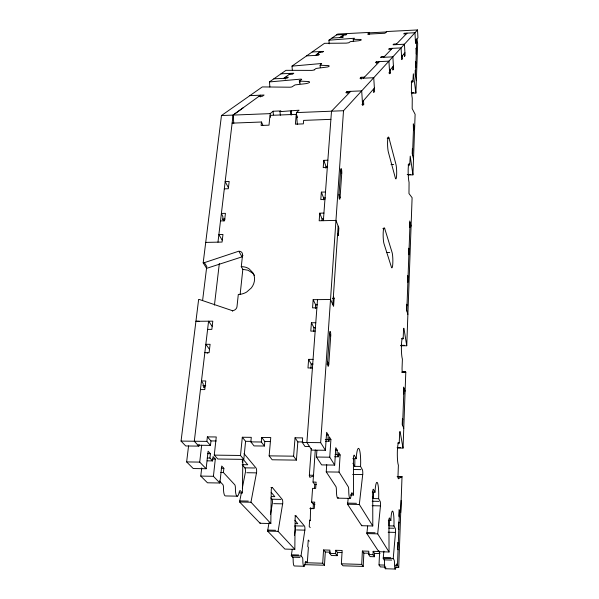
<?xml version="1.0" encoding="UTF-8"?>
<svg xmlns="http://www.w3.org/2000/svg" width="599" height="599" viewBox="0 0 599 599"><rect width="100%" height="100%" fill="white"/><g stroke="black" fill="none" stroke-linecap="round" stroke-linejoin="round"><path stroke-width="0.9" d="M378.838 550.661L378.815 551.701L389.036 551.986L388.931 520.059A3.549 0.479 -89.5 0 1 389.492 518.03L390.855 520.456L388.332 520.404M242.85 459.411L242.408 492.019A4.208 1.041 -87.9 0 1 242.348 492.91L239.428 492.857M395.527 567.38L398.732 567.478L396.583 564.048A3.474 0.442 -89.3 0 0 396.096 565.673A6.963 0.898 -89.3 0 1 395.115 568.953A6.963 0.898 -89.3 0 1 394.471 563.097A3.512 0.457 -89.3 0 0 394.149 560.155L393.236 558.425L395.565 531.785A3.452 0.449 -89.5 0 0 395.243 528.288L393.947 525.982A12.22 1.61 -89.5 0 0 392.869 511.374A12.22 1.61 -89.5 0 0 390.855 520.456M389.036 551.986L377.699 533.851L380.522 505.212A3.714 0.524 -89.5 0 0 380.163 501.393L378.643 498.69L378.718 496.159A13.171 1.909 -89.5 0 0 377.22 482.487A13.171 1.909 -89.5 0 0 375.004 492.198L372.279 492.146M378.643 498.69L373.282 498.578L373.379 494.302A13.163 1.962 -89.4 0 0 373.342 492.183M348.206 498.495L347.54 504.223L361.691 525.705L372.773 525.974L359.318 504.47L362.784 473.861A4.021 0.629 -89.5 0 0 362.358 469.653L360.553 466.434A14.294 2.284 -89.5 0 0 359.115 448.883A14.294 2.284 -89.5 0 0 356.218 458.699L352.818 458.654M398.732 567.478L402.011 476.826A3.257 0.412 -89.9 0 0 401.892 476.722L397.189 476.639M397.826 448.015L403.052 448.074L405.793 372.219A3.077 0.382 89.5 0 0 405.68 372.039L402.348 371.829A3.122 0.397 89.5 0 1 402.056 368.378L402.401 359.033A10.849 1.385 89.4 0 1 401.442 345.009A10.849 1.385 89.4 0 1 403.172 338.749L403.516 329.667A3.062 0.389 89.3 0 1 403.973 328.447L406.654 345.324A3.032 0.374 89.3 0 0 406.751 345.75L400.806 345.773M406.751 345.75L412.105 197.707L408.975 193.544L409.072 182.388A9.973 1.205 88.3 0 1 408.204 168.806A9.973 1.205 88.3 0 1 409.731 164.92L410.24 156.099L412.936 174.848L408.488 174.983M412.936 174.848L415.122 114.274L412.172 108.621L412.254 98.101A9.636 1.108 87.9 0 1 411.431 84.766A9.636 1.108 87.9 0 1 412.868 81.906L413.34 73.812L415.893 93.047L411.603 93.227M415.893 93.047L417.675 43.682L416.777 39.137L415.961 40.081L416.11 42.724L415.541 43.383L414.965 32.735L404.362 33.282L403.748 33.903L406.407 33.769M401.158 500.36L400.716 512.669L399.091 509.539L398.852 516.053L399.263 516.825M401.892 476.722L398.328 478.796A3.309 0.427 -89.8 0 1 398.021 475.321L398.395 465.153A11.486 1.483 -90 0 1 397.377 450.912A11.486 1.483 -90 0 1 399.234 443.08L399.608 433.189A3.235 0.419 89.9 0 1 400.102 431.594L402.947 447.693A3.22 0.404 89.9 0 0 403.052 448.074M399.496 510.326L397.474 565.471L395.699 565.419M402.61 425.455L403.981 388.122M406.811 310.926L410.06 222.296M412.531 154.961L413.624 125.191M415.421 76.23L416.777 39.137M385.816 567.088L380.402 566.924L379.025 564.924L379.609 551.514L373.155 551.335L373.005 554.674L374.42 556.733L370.1 556.613L368.655 554.547L368.812 551.215L362.38 551.035L361.706 564.408L363.204 566.407L342.995 565.793L341.37 563.801L342.141 550.474L335.754 550.294L335.56 553.611L337.222 555.67L331.412 555.505L329.712 553.446L329.922 550.137L323.565 549.957L322.696 563.24L324.456 565.239L304.299 564.632M374.42 556.733L374.57 553.416L373.155 551.335M385.778 568.181A6.956 0.943 -89.2 0 1 384.528 562.805A3.512 0.479 -89.2 0 0 384.191 559.863L383.218 558.388L383.892 551.11M363.204 566.407L363.863 553.117L362.38 551.035M309.234 541.189L308.253 540.051L307.789 546.632L308.403 547.336L307.317 562.783L305.992 561.36A3.422 0.666 -88.1 0 0 305.243 562.955A6.866 1.348 -88.1 0 1 303.715 566.175A6.866 1.348 -88.1 0 1 302.832 560.394A3.467 0.681 -88 0 0 302.39 557.482L301.042 555.775L304.928 529.538A3.399 0.674 -88.3 0 0 304.502 526.094L296.011 515.919L294.775 515.889M378.815 551.701L366.88 533.582L367.659 526.064M337.222 555.67L337.417 552.375L335.754 550.294M369.021 34.652L369.126 32.848L386.348 31.964M296.011 515.911A3.504 0.719 -88.3 0 0 295.135 517.903L294.835 549.358L278.086 531.35L282.743 503.182A3.661 0.794 -88.3 0 0 282.249 499.416L272.298 487.489L270.965 487.466M350.4 494.999L353.432 495.051L352.047 492.842A4.26 0.696 -89.2 0 0 351.269 494.602A8.566 1.415 -89.2 0 1 349.696 498.143A8.566 1.415 -89.2 0 1 348.738 490.581A4.328 0.719 -89.2 0 0 348.251 486.777L339.071 472.102L340.112 454.948L338.645 452.485L338.383 456.775L334.714 456.723M316.901 450.515L316.444 457.03L321.633 464.899L334.691 465.094L335.784 447.678L337.282 450.201L337.02 454.514L338.383 456.775M260.123 522.725L260.086 523.279L270.823 523.533L271.257 489.54A3.774 0.846 -88.3 0 1 272.298 487.489M324.456 565.239L325.302 552.031L323.565 549.957M325.482 441.231L329.031 441.268L327.945 439.471L328.245 435.031L326.62 432.313L325.422 450.283L311.892 450.111L306.883 442.519L317.5 299.627M338.315 497.597A8.543 1.49 -89.1 0 1 336.406 490.349A4.32 0.764 -89 0 0 335.897 486.553L326.245 471.9L326.717 464.689M329.031 441.268L329.323 436.843L330.903 439.501L329.757 457.209L334.691 465.094M330.708 335.949L328.806 364.057A3.422 0.636 90 0 1 327.99 366.094A3.422 0.636 90 0 1 327.608 361.699L329.532 333.493A3.347 0.621 89.7 0 1 330.154 331.382A3.347 0.621 89.7 0 1 330.723 333.995A3.347 0.621 89.7 0 1 330.708 335.949L329.532 333.493M332.827 304.666L338.143 226.115M340.075 197.588L341.737 173.148A3.1 0.547 88.3 0 0 341.393 168.918A3.1 0.547 88.3 0 0 340.689 170.131L339.012 194.645A3.152 0.562 88.5 0 0 339.356 198.905A3.152 0.562 88.5 0 0 340.082 197.58L339.012 194.645M333.373 296.572L334.13 298.295L333.583 306.366L330.521 299.493L313.172 299.672L312.551 307.864L316.893 307.819M325.422 450.283L320.66 442.668L343.512 110.718L417.518 29.95L417.945 37.789L415.399 40.725M270.823 523.533L251.011 502.232A4.036 0.966 -87.9 0 1 251.153 501.146L256.627 472.162A3.953 0.943 -88.3 0 0 256.058 468.021L244.227 453.84A4.103 1.018 -88.3 0 0 244.048 453.698M314.939 504.448L313.389 504.418L311.607 502.059L312.581 488.357L315.666 488.417L316.107 482.143L313.022 482.083L315.291 449.976M313.082 508.895L313.472 503.287M314.512 488.432L314.774 484.696M311.27 448.501L309.443 473.891A3.265 0.644 -88.9 0 0 309.855 477.321L313.711 475.876M323.363 220.687L331.502 111.197L350.7 91.347M309.556 446.569L305.026 446.517L302.308 442.466L302.652 437.891L295.052 437.809L293.592 456.183L296.408 460.122L272.186 459.777L269.138 455.854L270.763 437.555L261.726 437.457L261.306 442.002L264.406 446.03L254.051 445.911L250.854 441.882L251.288 437.345L242.31 437.248L240.491 455.472L243.8 459.381L217.819 459.014L214.262 455.12L216.261 436.971L207.381 436.881L206.865 441.381L210.474 445.386L210.975 440.924L207.381 436.881M313.067 359.348L308.627 359.355L307.976 367.958L312.423 367.958M315.785 322.734L311.413 322.764L310.784 331.112L315.164 331.082M323.932 213.079L319.754 213.177L319.177 220.784L335.964 220.395L338.862 228.002L338.353 235.602L337.626 233.737M325.497 192.017L321.356 192.129L320.787 199.594L324.943 199.489M327.855 160.21L323.774 160.345L323.228 167.6L327.316 167.473M310.881 368.34L311.195 364.072L308.627 359.355M313.644 331.434L313.921 327.758L311.413 322.764M315.366 308.448L315.636 304.831L313.172 299.672M321.948 220.604L322.067 218.927L319.754 213.177M323.497 199.871L323.64 198.014L321.356 192.129M325.871 168.229L326.006 166.425L323.774 160.345M296.408 460.122L297.83 441.897L295.052 437.809M304.12 566.272L294.491 565.98A6.859 1.393 -88 0 1 293.166 560.11A3.459 0.704 -87.9 0 0 292.709 557.205L291.294 555.737L292.275 549.268M264.406 446.03L264.818 441.523L261.726 437.457M232.12 123.132L261.486 122.009L261.119 125.468L268.996 125.169L269.992 115.382L296.265 114.349L295.382 124.173L303.341 123.873L303.641 120.392L330.895 119.343M294.835 549.358L284.899 549.081L267.596 531.088L269.011 522.785M243.8 459.381L245.583 441.313L242.31 437.248M242.348 492.91L240.319 490.723A4.186 1.041 -87.8 0 0 239.128 492.445A8.416 2.111 -87.9 0 1 236.725 495.912A8.416 2.111 -87.9 0 1 235.407 488.47A4.253 1.078 -87.8 0 0 234.741 484.733L223.42 472.551L223.861 468.343L221.72 466.015L219.9 483.011L207.471 482.787L200.777 476.085L201.713 467.924M240.162 294.259L242.827 269.355L241.292 266.682L242.55 254.979A4.328 3.759 -29.8 0 0 240.304 251.408L238.836 251.183L204.079 262.751A4.335 3.729 -32 0 1 203.181 262.856L221.465 115.547L262.265 86.945A3.542 0.509 -4.5 0 1 262.991 86.93L290.028 87.207A3.542 0.509 -4.4 0 0 291.908 86.915L295.015 84.916L306.149 83.605A12.182 1.752 -4.3 0 0 308.702 81.531L299.859 81.127L300.054 83.68M219.9 483.011L213.416 476.295L215.311 459.036L213.064 456.588L212.585 460.901L207.164 460.826M188.565 445.926L186.633 461.919L193.245 468.538L206.123 468.74L208.108 451.189L210.421 453.705L209.935 458.048L212.585 460.901M241.285 266.667A15.245 13.373 -31.3 0 1 249.042 268.779L252.883 272.725A15.245 13.373 -31.3 0 1 251.325 287.947L246.623 292.065A15.245 13.365 -31.3 0 1 238.305 294.446L237.002 306.546A4.433 3.916 -33.5 0 1 236.073 308.777A4.41 3.894 -33.5 0 1 233.909 310.349L232.322 310.649L199.527 299.552A4.433 3.864 -35.2 0 0 198.636 299.463L181.055 441.089L185.742 445.963L198.838 446.12L199.048 444.338M206.123 468.74L199.722 462.106L201.676 445.192M214.449 305.101L219.324 263.553M217.976 242.153L233.078 115.09L260.528 95.181L260.677 96.986M202.582 300.616L206.648 267.439M205.03 385.442L204.506 387.381A3.384 0.958 -88.8 0 1 203.525 387.059A3.384 0.958 -88.8 0 1 203.203 383.817L201.474 380.964L205.794 380.971L204.791 389.59L200.448 389.582M224.535 219.092L224.071 220.649A3.115 0.846 88.8 0 1 223.202 219.93A3.115 0.846 88.8 0 1 222.918 216.808L221.383 213.439L225.434 213.341L224.558 220.829L220.499 220.919M294.453 535.446L295.367 529.299A3.399 0.696 -88.2 0 0 295.045 526.049M270.463 514.571L272.44 502.973A3.654 0.816 -88.2 0 0 271.931 499.214L270.778 497.874M260.086 523.279L239.615 501.992A4.028 0.996 -87.8 0 1 239.765 500.914L241.404 492.722M242.318 488.17L245.455 471.982A3.946 0.973 -88.2 0 0 244.871 467.849L242.131 464.667L247.761 464.757L243.052 459.201M363.496 100.632L363.735 104.263L362.642 105.544L361.691 90.883L347.046 91.505L345.848 92.718L349.524 92.56M390.293 69.701L390.481 72.838L389.679 73.774L388.931 61.15L376.344 61.742L375.468 62.625L378.628 62.483M362.402 101.89L374.39 88.06M389.492 70.622L393.416 66.1M401.57 56.695L404.924 52.817M363.436 78.184L379.489 61.592M383.652 57.287L392.315 48.339M395.887 44.648L407.013 33.147M364.447 77.136L361.04 77.286L360.006 78.342L373.739 77.728L374.6 91.49L373.641 92.628L373.424 89.176M297.344 124.517L296.423 112.59L299.088 110.201L280.018 111.639L280.317 115.27M280.018 111.639L280.871 110.927L273.092 111.234L270.164 113.63L221.465 115.547M353.38 41.353L353.245 39.324L354.466 38.231L328.948 40.2L329.203 43.824M320.285 67.62L320.121 65.269L321.633 63.711M299.859 81.127L301.701 79.285A3.422 0.487 -4.4 0 0 300.413 79.15L270.194 81.868A3.437 0.472 -4.4 0 1 269.46 81.906L269.872 86.982M314.243 69.866L316.032 68.466L327.571 66.968A11.179 1.475 -4.2 0 0 328.349 65.553L320.121 65.269M283.709 78.372L290.59 73.385M315.336 55.43L320.697 51.544M339.903 37.617L344.215 34.487M243.359 107.64L233.071 115.098L233.805 123.274M269.453 81.913L285.94 70.353A3.25 0.434 -4.4 0 1 286.629 70.323L311.66 70.397A3.265 0.442 -4.2 0 0 314.25 69.866M292.312 70.001L292.005 66.1L324.508 43.315L346.289 43.135L348.828 42.754L350.265 41.66L358.868 40.732A9.569 1.078 -4 0 0 360.448 39.452L353.245 39.324M328.948 40.2L337.724 34.053L369.695 32.406L367.576 34.136L384.94 33.245L386.864 31.522L417.518 29.95M242.625 256.664L207.449 268.075A4.29 3.706 -32.2 0 1 206.55 268.18L203.181 262.856M336.533 34.884L346.776 34.36L345.937 34.974L343.369 35.109L340.779 36.981L343.384 36.846L342.523 37.482L332.071 38.014M396.575 43.929L393.745 44.071L393.034 44.79L404.445 44.221L405.089 55.67L404.43 56.448L404.265 53.581M312.176 51.963L323.542 51.409L322.509 52.165L319.649 52.308L316.429 54.644L319.327 54.502L318.249 55.295L306.621 55.857M391.581 49.096L388.654 49.238L389.402 48.482L401.068 47.913L401.734 59.615L402.416 58.814L402.251 55.902M384.461 56.456L381.406 56.598L380.582 57.437L392.869 56.853L393.595 69.177L392.824 70.076L392.644 66.991M280.998 73.819L293.795 73.235L292.462 74.209L289.242 74.358M388.773 72.913L390.481 72.838M273.87 78.813L286.996 78.222L288.381 77.204L285.117 77.353L285.259 79.158M411.236 81.981L412.868 81.906M249.873 95.638L264.092 95.031L262.429 96.252L258.85 96.402M411.236 92.733L413.804 92.62M361.916 104.338L363.735 104.263M343.512 110.718L296.423 112.59M387.224 138.189L389.021 138.122L395.946 164.381A7.78 1.026 88.3 0 1 396.643 174.93A7.78 1.026 88.3 0 1 395.347 177.985L388.354 152.086A8.079 1.101 88.1 0 1 387.598 141.02A8.079 1.101 88.1 0 1 389.021 138.129M326.006 166.425L327.623 166.372M391.042 164.538L393.633 164.455M408.039 164.972L409.731 164.92M407.208 174.534L410.764 174.429M224.311 188.85L228.316 188.737L229.17 181.452L225.172 181.572L228.249 187.427M323.64 198.014L325.467 197.969M222.319 219.144L224.984 219.084M322.067 218.927L323.73 218.89M382.851 228.646L384.723 228.608L392.075 252.441A8.101 1.101 88.9 0 1 392.817 263.178A8.101 1.101 88.9 0 1 391.432 267.139L384.004 243.733A8.408 1.191 88.7 0 1 383.203 232.464A8.408 1.191 88.7 0 1 384.723 228.608M205.719 242.393L222.064 242.071L222.963 234.449L218.882 234.531L222.079 240.049M386.991 252.531L389.679 252.486M332.295 298.309L334.13 298.295M315.636 304.831L317.448 304.816M199.085 321.266L195.925 321.289L212.802 321.161L211.844 329.368L207.598 329.398M313.921 327.758L315.651 327.743M320.405 63.614L292.686 66.062A3.16 0.397 -4.3 0 1 292.02 66.092M401.345 338.764L403.172 338.749M400.701 345.346L404.422 345.331M204.836 352.684L209.111 352.669L210.092 344.305L205.824 344.32L209.298 349.075M311.195 364.072L313.052 364.072M326.949 364.065L328.806 364.057L327.608 361.706M401.922 372.039L405.68 372.039M401.847 372.219L405.793 372.219M203.016 385.434L205.719 385.442M326.462 435.009L328.245 435.031M325.272 439.441L327.945 439.471M328.259 439.471L330.903 439.501M210.975 440.924L216.254 440.984M245.583 441.313L250.921 441.373M264.818 441.523L270.186 441.59M297.83 441.897L302.854 441.957M397.646 443.065L399.234 443.08M181.055 441.089L206.865 441.381M250.854 441.882L261.306 442.002M302.308 442.466L320.66 442.668M198.022 445.244L210.474 445.386M397.137 447.625L400.619 447.663M335.44 450.178L337.282 450.201M335.17 454.484L337.02 454.514M338.293 454.926L340.112 454.948M207.696 453.675L210.421 453.705M214.262 455.12L240.491 455.472M269.138 455.854L293.592 456.183M316.444 457.03L329.757 457.209M207.202 458.01L209.935 458.048M212.623 458.999L215.311 459.036M186.633 461.919L199.722 462.106M352.938 463.252L354.72 466.344L360.553 466.434M244.871 467.849L254.657 467.999M353.56 469.519L360.912 469.631M221.233 468.306L223.861 468.343M326.245 471.9L339.071 472.102M246.803 472.716L256.582 472.873M352.654 474.423L362.754 474.588M220.784 472.514L223.42 472.551M309.144 475.202L313.532 475.277M397.309 476.752L402.011 476.826M200.777 476.085L213.416 476.295M316.317 484.584L314.782 484.554L313.022 482.083M271.354 496.564L274.814 496.638L271.182 492.356M237.361 496.167L225.509 495.935A8.401 2.179 -87.7 0 1 223.502 488.252A4.245 1.116 -87.7 0 0 222.813 484.516L219.354 480.915M337.843 498.158L350.116 498.398M271.931 499.214L280.961 499.394M372.181 501.236L378.83 501.37M311.607 502.059L314.715 502.127L314.273 508.499L309.833 508.401M239.765 500.914L248.3 501.086M347.63 503.123L356.457 503.31M239.615 501.992L251.011 502.232M347.54 504.223L359.318 504.47M273.683 503.654L282.698 503.841M372.136 505.706L380.507 505.885M295.359 523.623L297.763 523.683L294.858 520.261M393.947 525.982L388.991 525.862A12.212 1.655 -89.4 0 0 389.028 519.925M294.925 525.862L303.304 526.064M388.848 528.138L394.015 528.258M296.52 529.943L304.891 530.152M388.167 532.219L395.55 532.406M267.716 530.078L275.585 530.28M366.955 532.556L375.064 532.758M267.596 531.088L278.086 531.35M366.88 533.582L377.699 533.851M242.827 269.355L248.076 270.239L252.696 273.219A14.795 12.998 -31.3 0 1 254.373 275.39M325.302 552.031L330.715 552.188M337.417 552.375L341.947 552.503M363.863 553.117L369.343 553.274M374.57 553.416L380.066 553.573M329.712 553.446L335.56 553.611M368.655 554.547L373.005 554.674M291.399 554.794L298.684 555.003M383.278 557.429L390.78 557.647M291.294 555.737L301.02 556.014M383.218 558.388L393.221 558.672M292.709 557.205L299.964 557.414M384.191 559.863L391.656 560.08M305.176 562.716L322.696 563.24M341.37 563.801L361.706 564.408M379.025 564.924L384.476 565.082M385.486 568.75L395.385 569.05M198.838 446.12L194.301 441.238L208.579 321.191L212.106 326.283M310.192 527.637L309.219 526.454L309.683 519.977L310.289 520.733L310.559 507.653L311.517 508.895M232.322 310.649L232.726 311.278M204.371 262.676L206.902 266.675M398.05 549.8L397.631 549.088L397.878 542.417L398.298 543.143M372.346 496.96L373.282 498.578M239.218 251.865L241.884 256.612M242.55 254.979L242.932 255.661M356.21 458.699L354.301 455.292A4.171 0.681 -89.5 0 0 353.432 458.153L353.462 493.838A4.215 0.689 -89.2 0 1 353.432 495.051M375.004 492.198L373.402 489.346A3.834 0.569 -89.5 0 0 372.728 491.435L372.795 524.851A3.879 0.569 -89.2 0 1 372.773 525.974M398.807 529.374L398.387 528.618L398.627 522.043L399.039 522.807M261.486 122.009L262.834 125.131M403.763 428.27L402.221 424.504L402.446 418.446L402.835 419.405M296.265 114.349L297.471 117.509M403.763 394.022L403.599 387.104L405.111 391.147M340.689 170.131L341.737 173.148M407.889 314.34L406.451 309.78L406.654 304.262L407.013 305.423M407.859 282.286L407.709 275.705L408.061 276.903M408.87 254.755L408.72 248.256L409.065 249.498M409.873 227.425L409.723 221.009L411.079 226.123M413.505 159.072L412.202 153.584L412.382 148.754L412.711 150.147M413.452 129.901L413.303 123.776L414.575 129.421M416.342 80.64L415.107 74.748L415.272 70.255L415.586 71.745M415.901 63.202L415.594 61.704L415.736 67.65M416.238 53.992L416.095 48.085L416.395 49.597M273.092 111.234L273.391 114.858M270.164 113.63L270.463 117.284M290.448 111.227L290.732 114.866M291.264 110.516L291.623 115.045M299.313 80.438L299.507 82.969M347.046 91.505L347.165 93.332M361.04 77.286L361.16 79.15M376.344 61.742L376.449 63.457M207.104 353.17A3.339 0.943 -89.2 0 1 207.823 353.081M242.393 459.485A14.032 3.534 -88.2 0 1 242.318 462.173M361.714 525.151A3.871 0.599 -89.1 0 1 361.691 525.705M354.81 459.411A14.279 2.351 -89.4 0 1 354.72 466.344M320.42 63.606A3.145 0.412 -4.3 0 1 321.648 63.711"/></g></svg>
